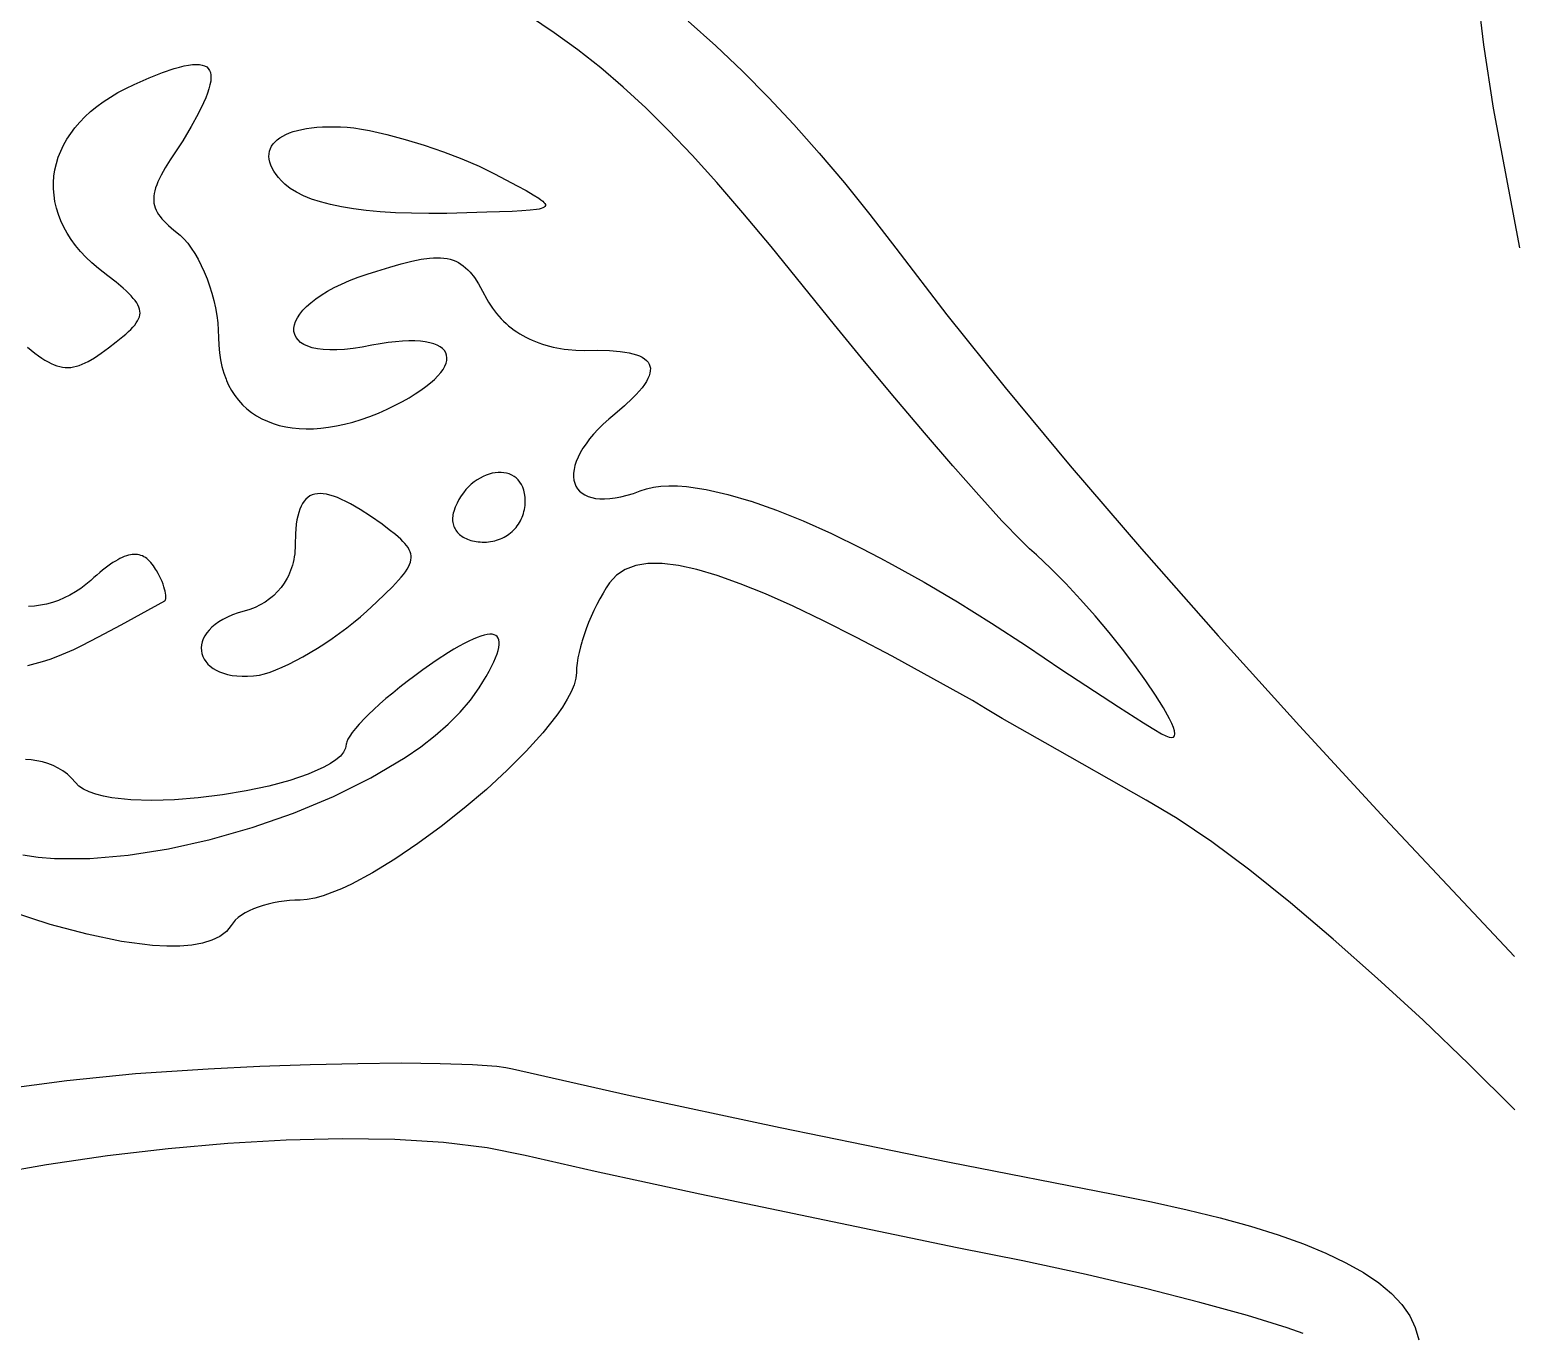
# Model space of a CAD drawing. Header units: inches. Extents: x 0.98 to 7.44, y -5.29 to -1.05.
# Drawn here: x 6.9759 to 7.0566, y -1.7565 to -1.6858 of the extents above; entities that cross this region are included whole.
import ezdxf

# ---------------------------------------------------------------- set-up
doc = ezdxf.new("R2010")
doc.units = ezdxf.units.IN
doc.header["$MEASUREMENT"] = 0
doc.layers.add('BLACK', color=250, linetype='CONTINUOUS')

msp = doc.modelspace()

# ---------------------------------------------------------------- linework, layer by layer
at = {"layer": 'BLACK', "linetype": 'CONTINUOUS'}
for p, q in [((7.054902, -1.686584), (7.054516, -1.683413)), ((7.004383, -1.685941), (7.00303, -1.685044)), ((7.011661, -1.685308), (7.013165, -1.68665)), ((7.00567, -1.686868), (7.004383, -1.685941)), ((7.006915, -1.687843), (7.00567, -1.686868)), ((7.013165, -1.68665), (7.014615, -1.688025)), ((7.055428, -1.690033), (7.054902, -1.686584)), ((6.984012, -1.687803), (6.984274, -1.687739)), ((6.984274, -1.687739), (6.984513, -1.687692)), ((6.984513, -1.687692), (6.984731, -1.687664)), ((6.984731, -1.687664), (6.984927, -1.687654)), ((6.984927, -1.687654), (6.985102, -1.687662)), ((6.985102, -1.687662), (6.985254, -1.687688)), ((6.985254, -1.687688), (6.985386, -1.687733)), ((6.985386, -1.687733), (6.985496, -1.687796)), ((6.981557, -1.688746), (6.982371, -1.688389)), ((6.982371, -1.688389), (6.983094, -1.688102)), ((6.983094, -1.688102), (6.983728, -1.687885)), ((6.983728, -1.687885), (6.984012, -1.687803)), ((6.985496, -1.687796), (6.985584, -1.687878)), ((6.985584, -1.687878), (6.985652, -1.687978)), ((6.985652, -1.687978), (6.985699, -1.688098)), ((6.985699, -1.688098), (6.985724, -1.688236)), ((6.985729, -1.688393), (6.985713, -1.68857)), ((6.985724, -1.688236), (6.985729, -1.688393)), ((7.008137, -1.688885), (7.006915, -1.687843)), ((7.014615, -1.688025), (7.016025, -1.689446)), ((6.980261, -1.68943), (6.980668, -1.689189)), ((6.980668, -1.689189), (6.9811, -1.688961)), ((6.9811, -1.688961), (6.981557, -1.688746)), ((6.985541, -1.689215), (6.985443, -1.689468)), ((6.985619, -1.68898), (6.985541, -1.689215)), ((6.985676, -1.688765), (6.985619, -1.68898)), ((6.985713, -1.68857), (6.985676, -1.688765)), ((7.009357, -1.690011), (7.008137, -1.688885)), ((6.979187, -1.69022), (6.97952, -1.689946)), ((6.97952, -1.689946), (6.979878, -1.689682)), ((6.979878, -1.689682), (6.980261, -1.68943)), ((6.985325, -1.689742), (6.985028, -1.690348)), ((6.985443, -1.689468), (6.985325, -1.689742)), ((7.010596, -1.69124), (7.009357, -1.690011)), ((7.016025, -1.689446), (7.017407, -1.690925)), ((7.056862, -1.697619), (7.055428, -1.690033)), ((6.978339, -1.691098), (6.978597, -1.690797)), ((6.978597, -1.690797), (6.978879, -1.690504)), ((6.978879, -1.690504), (6.979187, -1.69022)), ((6.985028, -1.690348), (6.984651, -1.691035)), ((7.017407, -1.690925), (7.018777, -1.692471)), ((6.977719, -1.692044), (6.9779, -1.691722)), ((6.9779, -1.691722), (6.978107, -1.691406)), ((6.978107, -1.691406), (6.978339, -1.691098)), ((6.984651, -1.691035), (6.984196, -1.691801)), ((6.989213, -1.69186), (6.989334, -1.691749)), ((6.989334, -1.691749), (6.989474, -1.691645)), ((6.989474, -1.691645), (6.98963, -1.691549)), ((6.98963, -1.691549), (6.989804, -1.691459)), ((6.989804, -1.691459), (6.989995, -1.691378)), ((6.989995, -1.691378), (6.990203, -1.691304)), ((6.990203, -1.691304), (6.990427, -1.691239)), ((6.990427, -1.691239), (6.990667, -1.691183)), ((6.990667, -1.691183), (6.990923, -1.691135)), ((6.990923, -1.691135), (6.991194, -1.691097)), ((6.991194, -1.691097), (6.991481, -1.691068)), ((6.991481, -1.691068), (6.991782, -1.691048)), ((6.991782, -1.691048), (6.992098, -1.691039)), ((6.992098, -1.691039), (6.992428, -1.69104)), ((6.992428, -1.69104), (6.992772, -1.691051)), ((6.992772, -1.691051), (6.99313, -1.691073)), ((6.99313, -1.691073), (6.993501, -1.691107)), ((6.993501, -1.691107), (6.993907, -1.691169)), ((6.993907, -1.691169), (6.994342, -1.691248)), ((6.994342, -1.691248), (6.995281, -1.691458)), ((6.995281, -1.691458), (6.996284, -1.691727)), ((6.996284, -1.691727), (6.997321, -1.692044)), ((7.011876, -1.69259), (7.010596, -1.69124)), ((6.977433, -1.692704), (6.977563, -1.692372)), ((6.977563, -1.692372), (6.977719, -1.692044)), ((6.983829, -1.692346), (6.983512, -1.692837)), ((6.984196, -1.691801), (6.983829, -1.692346)), ((6.988879, -1.692655), (6.988886, -1.692508)), ((6.988886, -1.692508), (6.988914, -1.692367)), ((6.988914, -1.692367), (6.98896, -1.692231)), ((6.98896, -1.692231), (6.989026, -1.692101)), ((6.989026, -1.692101), (6.98911, -1.691978)), ((6.98911, -1.691978), (6.989213, -1.69186)), ((6.997321, -1.692044), (6.998357, -1.692401)), ((6.998357, -1.692401), (6.99936, -1.692787)), ((7.018777, -1.692471), (7.020147, -1.694097)), ((6.977199, -1.693724), (6.977251, -1.693381)), ((6.977251, -1.693381), (6.977329, -1.693041)), ((6.977329, -1.693041), (6.977433, -1.692704)), ((6.983243, -1.693279), (6.983022, -1.693679)), ((6.983512, -1.692837), (6.983243, -1.693279)), ((6.988892, -1.692806), (6.988879, -1.692655)), ((6.988925, -1.692962), (6.988892, -1.692806)), ((6.988978, -1.693123), (6.988925, -1.692962)), ((6.989053, -1.693287), (6.988978, -1.693123)), ((6.989149, -1.693456), (6.989053, -1.693287)), ((6.99936, -1.692787), (6.99984, -1.692987)), ((6.99984, -1.692987), (7.000299, -1.693192)), ((7.000299, -1.693192), (7.000734, -1.693399)), ((7.013217, -1.69408), (7.011876, -1.69259)), ((6.977173, -1.69407), (6.977199, -1.693724)), ((6.977173, -1.694416), (6.977173, -1.69407)), ((6.982849, -1.694039), (6.98278, -1.694207)), ((6.983022, -1.693679), (6.982849, -1.694039)), ((6.989266, -1.693628), (6.989149, -1.693456)), ((6.989406, -1.693803), (6.989266, -1.693628)), ((6.989567, -1.693981), (6.989406, -1.693803)), ((6.989751, -1.694162), (6.989567, -1.693981)), ((6.990036, -1.694389), (6.989751, -1.694162)), ((7.000734, -1.693399), (7.00114, -1.693607)), ((7.00114, -1.693607), (7.00237, -1.694249)), ((7.01464, -1.695728), (7.013217, -1.69408)), ((7.020147, -1.694097), (7.021532, -1.695815)), ((6.9772, -1.694764), (6.977173, -1.694416)), ((6.977253, -1.695111), (6.9772, -1.694764)), ((6.982625, -1.694808), (6.982616, -1.694944)), ((6.982616, -1.694944), (6.982618, -1.695075)), ((6.982646, -1.694667), (6.982625, -1.694808)), ((6.982679, -1.69452), (6.982646, -1.694667)), ((6.982723, -1.694367), (6.982679, -1.69452)), ((6.98278, -1.694207), (6.982723, -1.694367)), ((6.990371, -1.694598), (6.990036, -1.694389)), ((6.990756, -1.694791), (6.990371, -1.694598)), ((6.991192, -1.694968), (6.990756, -1.694791)), ((6.991681, -1.695127), (6.991192, -1.694968)), ((7.00237, -1.694249), (7.002851, -1.694509)), ((7.002851, -1.694509), (7.003243, -1.694733)), ((7.003243, -1.694733), (7.003544, -1.694924)), ((7.003544, -1.694924), (7.003661, -1.695007)), ((6.977333, -1.695459), (6.977253, -1.695111)), ((6.977439, -1.695804), (6.977333, -1.695459)), ((6.977572, -1.696148), (6.977439, -1.695804)), ((6.982618, -1.695075), (6.982633, -1.695203)), ((6.982633, -1.695203), (6.982659, -1.695327)), ((6.982659, -1.695327), (6.982697, -1.695449)), ((6.982697, -1.695449), (6.982746, -1.695568)), ((6.982746, -1.695568), (6.982808, -1.695687)), ((6.982808, -1.695687), (6.982881, -1.695805)), ((6.982881, -1.695805), (6.982965, -1.695922)), ((6.992222, -1.695268), (6.991681, -1.695127)), ((6.992817, -1.695393), (6.992222, -1.695268)), ((6.993466, -1.695499), (6.992817, -1.695393)), ((6.994171, -1.695588), (6.993466, -1.695499)), ((6.994932, -1.695658), (6.994171, -1.695588)), ((6.99575, -1.695711), (6.994932, -1.695658)), ((6.996626, -1.695744), (6.99575, -1.695711)), ((6.997561, -1.695759), (6.996626, -1.695744)), ((6.998554, -1.695756), (6.997561, -1.695759)), ((7.000723, -1.69569), (6.998554, -1.695756)), ((7.002091, -1.695641), (7.000723, -1.69569)), ((7.00263, -1.695613), (7.002091, -1.695641)), ((7.003074, -1.69558), (7.00263, -1.695613)), ((7.003422, -1.695537), (7.003074, -1.69558)), ((7.00356, -1.695512), (7.003422, -1.695537)), ((7.003675, -1.695483), (7.00356, -1.695512)), ((7.003661, -1.695007), (7.003755, -1.695084)), ((7.003766, -1.69545), (7.003675, -1.695483)), ((7.003755, -1.695084), (7.003826, -1.695154)), ((7.003834, -1.695413), (7.003766, -1.69545)), ((7.003826, -1.695154), (7.003874, -1.695217)), ((7.003879, -1.695372), (7.003834, -1.695413)), ((7.003874, -1.695217), (7.003899, -1.695274)), ((7.0039, -1.695326), (7.003879, -1.695372)), ((7.003899, -1.695274), (7.0039, -1.695326)), ((7.016166, -1.697552), (7.01464, -1.695728)), ((6.977732, -1.696489), (6.977572, -1.696148)), ((6.977919, -1.696827), (6.977732, -1.696489)), ((6.982965, -1.695922), (6.983061, -1.696041)), ((6.983061, -1.696041), (6.983169, -1.696161)), ((6.983169, -1.696161), (6.983419, -1.696406)), ((6.983419, -1.696406), (6.983715, -1.696664)), ((7.021532, -1.695815), (7.022946, -1.697635)), ((6.978133, -1.697161), (6.977919, -1.696827)), ((6.978374, -1.69749), (6.978133, -1.697161)), ((6.983715, -1.696664), (6.984057, -1.69694)), ((6.984057, -1.69694), (6.984263, -1.69714)), ((6.984263, -1.69714), (6.984465, -1.697373)), ((6.984465, -1.697373), (6.984661, -1.697635)), ((6.978643, -1.697814), (6.978374, -1.69749)), ((6.978938, -1.698131), (6.978643, -1.697814)), ((6.979261, -1.698442), (6.978938, -1.698131)), ((6.984661, -1.697635), (6.984851, -1.697925)), ((6.984851, -1.697925), (6.985032, -1.69824)), ((6.997149, -1.698244), (6.997608, -1.698182)), ((6.997608, -1.698182), (6.997819, -1.698165)), ((6.997819, -1.698165), (6.99802, -1.69816)), ((6.99802, -1.69816), (6.998211, -1.698164)), ((6.998211, -1.698164), (6.998391, -1.698179)), ((6.998391, -1.698179), (6.998563, -1.698205)), ((6.998563, -1.698205), (6.998727, -1.698242)), ((7.019612, -1.701801), (7.016166, -1.697552)), ((7.022946, -1.697635), (7.025713, -1.701254)), ((6.979612, -1.698746), (6.979261, -1.698442)), ((6.980125, -1.69914), (6.979612, -1.698746)), ((6.985032, -1.69824), (6.985204, -1.698576)), ((6.985204, -1.698576), (6.985365, -1.698931)), ((6.985365, -1.698931), (6.985515, -1.699301)), ((6.994221, -1.699046), (6.994751, -1.698885)), ((6.994751, -1.698885), (6.995445, -1.698668)), ((6.995445, -1.698668), (6.996073, -1.698489)), ((6.996073, -1.698489), (6.996639, -1.698347)), ((6.996639, -1.698347), (6.997149, -1.698244)), ((6.998727, -1.698242), (6.998883, -1.69829)), ((6.998883, -1.69829), (6.999031, -1.698349)), ((6.999031, -1.698349), (6.999173, -1.698419)), ((6.999173, -1.698419), (6.99931, -1.698501)), ((6.99931, -1.698501), (6.999441, -1.698594)), ((6.999441, -1.698594), (6.999568, -1.698699)), ((6.999568, -1.698699), (6.99969, -1.698815)), ((6.99969, -1.698815), (6.99981, -1.698943)), ((6.99981, -1.698943), (7.000041, -1.699236)), ((6.98057, -1.699495), (6.980125, -1.69914)), ((6.980949, -1.699814), (6.98057, -1.699495)), ((6.981113, -1.699961), (6.980949, -1.699814)), ((6.985515, -1.699301), (6.985651, -1.699685)), ((6.985651, -1.699685), (6.985774, -1.700079)), ((6.992059, -1.699982), (6.992426, -1.699782)), ((6.992426, -1.699782), (6.992825, -1.699588)), ((6.992825, -1.699588), (6.993257, -1.699399)), ((6.993257, -1.699399), (6.993723, -1.699218)), ((6.993723, -1.699218), (6.994221, -1.699046)), ((7.000041, -1.699236), (7.000267, -1.699578)), ((7.000267, -1.699578), (7.000493, -1.69997)), ((6.981262, -1.700102), (6.981113, -1.699961)), ((6.981393, -1.700237), (6.981262, -1.700102)), ((6.981509, -1.700365), (6.981393, -1.700237)), ((6.981609, -1.700489), (6.981509, -1.700365)), ((6.981692, -1.700609), (6.981609, -1.700489)), ((6.98176, -1.700724), (6.981692, -1.700609)), ((6.985774, -1.700079), (6.985881, -1.70048)), ((6.985881, -1.70048), (6.985971, -1.700886)), ((6.990927, -1.700809), (6.99116, -1.700601)), ((6.99116, -1.700601), (6.991426, -1.700393)), ((6.991426, -1.700393), (6.991726, -1.700186)), ((6.991726, -1.700186), (6.992059, -1.699982)), ((7.000493, -1.69997), (7.000723, -1.700412)), ((7.000723, -1.700412), (7.000817, -1.700579)), ((7.000817, -1.700579), (7.000917, -1.700741)), ((6.981812, -1.700837), (6.98176, -1.700724)), ((6.981799, -1.701481), (6.981839, -1.701374)), ((6.981848, -1.700947), (6.981812, -1.700837)), ((6.981839, -1.701374), (6.981864, -1.701268)), ((6.981869, -1.701055), (6.981848, -1.700947)), ((6.981864, -1.701268), (6.981874, -1.701162)), ((6.981874, -1.701162), (6.981869, -1.701055)), ((6.985971, -1.700886), (6.986043, -1.701293)), ((6.986043, -1.701293), (6.986096, -1.701699)), ((6.990331, -1.701619), (6.99043, -1.701422)), ((6.99043, -1.701422), (6.990562, -1.701221)), ((6.990562, -1.701221), (6.990727, -1.701016)), ((6.990727, -1.701016), (6.990927, -1.700809)), ((7.000917, -1.700741), (7.001022, -1.700898)), ((7.001022, -1.700898), (7.001132, -1.70105)), ((7.001132, -1.70105), (7.001248, -1.701197)), ((7.001248, -1.701197), (7.001369, -1.701339)), ((7.001369, -1.701339), (7.001495, -1.701476)), ((7.025713, -1.701254), (7.028885, -1.705211)), ((6.981099, -1.702304), (6.981243, -1.702174)), ((6.981243, -1.702174), (6.981372, -1.702049)), ((6.981372, -1.702049), (6.981487, -1.701929)), ((6.981487, -1.701929), (6.981587, -1.701813)), ((6.981587, -1.701813), (6.981673, -1.7017)), ((6.981673, -1.7017), (6.981743, -1.70159)), ((6.981743, -1.70159), (6.981799, -1.701481)), ((6.986096, -1.701699), (6.986129, -1.702101)), ((6.986129, -1.702101), (6.98614, -1.702496)), ((6.990237, -1.701992), (6.990267, -1.701809)), ((6.990241, -1.702167), (6.990237, -1.701992)), ((6.99028, -1.702332), (6.990241, -1.702167)), ((6.990267, -1.701809), (6.990331, -1.701619)), ((7.001495, -1.701476), (7.001626, -1.701608)), ((7.001626, -1.701608), (7.001762, -1.701735)), ((7.001762, -1.701735), (7.001903, -1.701857)), ((7.001903, -1.701857), (7.002048, -1.701973)), ((7.002048, -1.701973), (7.002198, -1.702085)), ((7.002198, -1.702085), (7.002352, -1.702191)), ((7.002352, -1.702191), (7.002511, -1.702292)), ((7.021246, -1.703791), (7.019612, -1.701801)), ((6.975765, -1.703016), (6.976164, -1.703344)), ((6.979768, -1.703342), (6.980168, -1.703051)), ((6.980168, -1.703051), (6.980583, -1.70273)), ((6.980583, -1.70273), (6.980941, -1.702439)), ((6.980941, -1.702439), (6.981099, -1.702304)), ((6.98614, -1.702496), (6.986152, -1.702917)), ((6.986152, -1.702917), (6.986186, -1.703321)), ((6.990352, -1.702485), (6.99028, -1.702332)), ((6.99046, -1.702627), (6.990352, -1.702485)), ((6.990601, -1.702755), (6.99046, -1.702627)), ((6.990778, -1.702868), (6.990601, -1.702755)), ((6.990989, -1.702965), (6.990778, -1.702868)), ((6.991235, -1.703045), (6.990989, -1.702965)), ((6.991517, -1.703106), (6.991235, -1.703045)), ((6.993944, -1.703016), (6.993451, -1.703091)), ((6.994473, -1.702912), (6.993944, -1.703016)), ((6.994929, -1.702831), (6.994473, -1.702912)), ((6.995359, -1.702767), (6.994929, -1.702831)), ((6.995762, -1.702721), (6.995359, -1.702767)), ((6.996138, -1.702691), (6.995762, -1.702721)), ((6.996488, -1.702678), (6.996138, -1.702691)), ((6.996812, -1.702681), (6.996488, -1.702678)), ((6.997108, -1.7027), (6.996812, -1.702681)), ((6.997377, -1.702732), (6.997108, -1.7027)), ((6.997619, -1.702779), (6.997377, -1.702732)), ((6.997833, -1.702839), (6.997619, -1.702779)), ((6.99802, -1.702912), (6.997833, -1.702839)), ((6.998179, -1.702998), (6.99802, -1.702912)), ((6.998311, -1.703095), (6.998179, -1.702998)), ((7.002511, -1.702292), (7.002674, -1.702388)), ((7.002674, -1.702388), (7.002841, -1.702478)), ((7.002841, -1.702478), (7.003013, -1.702564)), ((7.003013, -1.702564), (7.003188, -1.702644)), ((7.003188, -1.702644), (7.003367, -1.702718)), ((7.003367, -1.702718), (7.00355, -1.702787)), ((7.00355, -1.702787), (7.003736, -1.702851)), ((7.003736, -1.702851), (7.003927, -1.70291)), ((7.003927, -1.70291), (7.00412, -1.702963)), ((7.00412, -1.702963), (7.004317, -1.70301)), ((7.004317, -1.70301), (7.004517, -1.703052)), ((7.004517, -1.703052), (7.004721, -1.703089)), ((6.976164, -1.703344), (6.976351, -1.703486)), ((6.976351, -1.703486), (6.976532, -1.703613)), ((6.976532, -1.703613), (6.976707, -1.703725)), ((6.976707, -1.703725), (6.976876, -1.703823)), ((6.976876, -1.703823), (6.97704, -1.703907)), ((6.97889, -1.703876), (6.979054, -1.703792)), ((6.979054, -1.703792), (6.979399, -1.70359)), ((6.979399, -1.70359), (6.979768, -1.703342)), ((6.986186, -1.703321), (6.986244, -1.703707)), ((6.986244, -1.703707), (6.986323, -1.704076)), ((6.991833, -1.703148), (6.991517, -1.703106)), ((6.992184, -1.703168), (6.991833, -1.703148)), ((6.992571, -1.703167), (6.992184, -1.703168)), ((6.992993, -1.703141), (6.992571, -1.703167)), ((6.993451, -1.703091), (6.992993, -1.703141)), ((6.998414, -1.703203), (6.998311, -1.703095)), ((6.998489, -1.703322), (6.998414, -1.703203)), ((6.998536, -1.703451), (6.998489, -1.703322)), ((6.998505, -1.70389), (6.998544, -1.703735)), ((6.998554, -1.703589), (6.998536, -1.703451)), ((6.998544, -1.703735), (6.998554, -1.703589)), ((7.004721, -1.703089), (7.004927, -1.70312)), ((7.004927, -1.70312), (7.005136, -1.703145)), ((7.005136, -1.703145), (7.005563, -1.703179)), ((7.005563, -1.703179), (7.006001, -1.70319)), ((7.006001, -1.70319), (7.00674, -1.703179)), ((7.00674, -1.703179), (7.007394, -1.703197)), ((7.007394, -1.703197), (7.007964, -1.703245)), ((7.007964, -1.703245), (7.008217, -1.70328)), ((7.008217, -1.70328), (7.008449, -1.703323)), ((7.008449, -1.703323), (7.00866, -1.703373)), ((7.00866, -1.703373), (7.008849, -1.70343)), ((7.008849, -1.70343), (7.009018, -1.703496)), ((7.009018, -1.703496), (7.009165, -1.703569)), ((7.009165, -1.703569), (7.009291, -1.703649)), ((7.009291, -1.703649), (7.009396, -1.703737)), ((7.009396, -1.703737), (7.00948, -1.703833)), ((7.00948, -1.703833), (7.009543, -1.703937)), ((7.022889, -1.705766), (7.021246, -1.703791)), ((6.97704, -1.703907), (6.977201, -1.703977)), ((6.977201, -1.703977), (6.977357, -1.704033)), ((6.977357, -1.704033), (6.977512, -1.704076)), ((6.977512, -1.704076), (6.977664, -1.704105)), ((6.977664, -1.704105), (6.977814, -1.704121)), ((6.977814, -1.704121), (6.977964, -1.704123)), ((6.977964, -1.704123), (6.978115, -1.704113)), ((6.978115, -1.704113), (6.978265, -1.704091)), ((6.978265, -1.704091), (6.978418, -1.704055)), ((6.978418, -1.704055), (6.978572, -1.704007)), ((6.978572, -1.704007), (6.978729, -1.703948)), ((6.978729, -1.703948), (6.97889, -1.703876)), ((6.986323, -1.704076), (6.986424, -1.704426)), ((6.986424, -1.704426), (6.986546, -1.704759)), ((6.997872, -1.704768), (6.998057, -1.704581)), ((6.998057, -1.704581), (6.998213, -1.704399)), ((6.998213, -1.704399), (6.998339, -1.704223)), ((6.998339, -1.704223), (6.998437, -1.704053)), ((6.998437, -1.704053), (6.998505, -1.70389)), ((7.009539, -1.704571), (7.009474, -1.704721)), ((7.009582, -1.704429), (7.009539, -1.704571)), ((7.009543, -1.703937), (7.009584, -1.704048)), ((7.009604, -1.704294), (7.009582, -1.704429)), ((7.009584, -1.704048), (7.009605, -1.704167)), ((7.009605, -1.704167), (7.009604, -1.704294)), ((6.986546, -1.704759), (6.98658, -1.704836)), ((6.98658, -1.704836), (6.986688, -1.705073)), ((6.986688, -1.705073), (6.98685, -1.705369)), ((6.98685, -1.705369), (6.987031, -1.705646)), ((6.996832, -1.705558), (6.997137, -1.705355)), ((6.997137, -1.705355), (6.997412, -1.705156)), ((6.997412, -1.705156), (6.997657, -1.70496)), ((6.997657, -1.70496), (6.997872, -1.704768)), ((7.009006, -1.705402), (7.008836, -1.705592)), ((7.009155, -1.70522), (7.009006, -1.705402)), ((7.009282, -1.705046), (7.009155, -1.70522)), ((7.009389, -1.70488), (7.009282, -1.705046)), ((7.009474, -1.704721), (7.009389, -1.70488)), ((7.028885, -1.705211), (7.032426, -1.709463)), ((6.987031, -1.705646), (6.987231, -1.705904)), ((6.987231, -1.705904), (6.987449, -1.706143)), ((6.987449, -1.706143), (6.987685, -1.706363)), ((6.995307, -1.706385), (6.995734, -1.706176)), ((6.995734, -1.706176), (6.99613, -1.705969)), ((6.99613, -1.705969), (6.996496, -1.705762)), ((6.996496, -1.705762), (6.996832, -1.705558)), ((7.008198, -1.70621), (7.007668, -1.706662)), ((7.008644, -1.70579), (7.008198, -1.70621)), ((7.008836, -1.705592), (7.008644, -1.70579)), ((7.0245, -1.707673), (7.022889, -1.705766)), ((6.987685, -1.706363), (6.987939, -1.706563)), ((6.987939, -1.706563), (6.988209, -1.706744)), ((6.988209, -1.706744), (6.988495, -1.706904)), ((6.988495, -1.706904), (6.988796, -1.707044)), ((6.988796, -1.707044), (6.989113, -1.707164)), ((6.99299, -1.707201), (6.993437, -1.707083)), ((6.993437, -1.707083), (6.993893, -1.706943)), ((6.993893, -1.706943), (6.994357, -1.70678)), ((6.994357, -1.70678), (6.994828, -1.706594)), ((6.994828, -1.706594), (6.995307, -1.706385)), ((7.007343, -1.706935), (7.007044, -1.707207)), ((7.007668, -1.706662), (7.007343, -1.706935)), ((6.989113, -1.707164), (6.989444, -1.707264)), ((6.989444, -1.707264), (6.989789, -1.707343)), ((6.989789, -1.707343), (6.990148, -1.7074)), ((6.990148, -1.7074), (6.99052, -1.707437)), ((6.99052, -1.707437), (6.990904, -1.707452)), ((6.990904, -1.707452), (6.991299, -1.707446)), ((6.991299, -1.707446), (6.991706, -1.707418)), ((6.991706, -1.707418), (6.992124, -1.707368)), ((6.992124, -1.707368), (6.992552, -1.707295)), ((6.992552, -1.707295), (6.99299, -1.707201)), ((7.006525, -1.707742), (7.006305, -1.708004)), ((7.006772, -1.707476), (7.006525, -1.707742)), ((7.007044, -1.707207), (7.006772, -1.707476)), ((7.026036, -1.709458), (7.0245, -1.707673)), ((7.00594, -1.708513), (7.005795, -1.708759)), ((7.00611, -1.708261), (7.00594, -1.708513)), ((7.006305, -1.708004), (7.00611, -1.708261)), ((7.005507, -1.709452), (7.005458, -1.709665)), ((7.005579, -1.709229), (7.005507, -1.709452)), ((7.005675, -1.708998), (7.005579, -1.709229)), ((7.005795, -1.708759), (7.005675, -1.708998)), ((7.027455, -1.711066), (7.026036, -1.709458)), ((7.032426, -1.709463), (7.036296, -1.713971)), ((7.000189, -1.710228), (7.000031, -1.710341)), ((7.000351, -1.710129), (7.000189, -1.710228)), ((7.000514, -1.710043), (7.000351, -1.710129)), ((7.00068, -1.709971), (7.000514, -1.710043)), ((7.000846, -1.709913), (7.00068, -1.709971)), ((7.001011, -1.709869), (7.000846, -1.709913)), ((7.001175, -1.709839), (7.001011, -1.709869)), ((7.001336, -1.709824), (7.001175, -1.709839)), ((7.001494, -1.709823), (7.001336, -1.709824)), ((7.001648, -1.709836), (7.001494, -1.709823)), ((7.001796, -1.709864), (7.001648, -1.709836)), ((7.001938, -1.709906), (7.001796, -1.709864)), ((7.002073, -1.709964), (7.001938, -1.709906)), ((7.002199, -1.710036), (7.002073, -1.709964)), ((7.002316, -1.710124), (7.002199, -1.710036)), ((7.002423, -1.710227), (7.002316, -1.710124)), ((7.002519, -1.710345), (7.002423, -1.710227)), ((7.005434, -1.709869), (7.005432, -1.710062)), ((7.005432, -1.710062), (7.005454, -1.710243)), ((7.005458, -1.709665), (7.005434, -1.709869)), ((7.005454, -1.710243), (7.005498, -1.710412)), ((6.991106, -1.711102), (6.990991, -1.711177)), ((6.991231, -1.711044), (6.991106, -1.711102)), ((6.991366, -1.711003), (6.991231, -1.711044)), ((6.991511, -1.710979), (6.991366, -1.711003)), ((6.991666, -1.710972), (6.991511, -1.710979)), ((6.991832, -1.710982), (6.991666, -1.710972)), ((6.992009, -1.711009), (6.991832, -1.710982)), ((6.992196, -1.711052), (6.992009, -1.711009)), ((6.992395, -1.711113), (6.992196, -1.711052)), ((6.992605, -1.711191), (6.992395, -1.711113)), ((6.999324, -1.711102), (6.999206, -1.711293)), ((6.999451, -1.710924), (6.999324, -1.711102)), ((6.999586, -1.710758), (6.999451, -1.710924)), ((6.999728, -1.710606), (6.999586, -1.710758)), ((6.999877, -1.710467), (6.999728, -1.710606)), ((7.000031, -1.710341), (6.999877, -1.710467)), ((7.002603, -1.710479), (7.002519, -1.710345)), ((7.002674, -1.710628), (7.002603, -1.710479)), ((7.00273, -1.710793), (7.002674, -1.710628)), ((7.002772, -1.710974), (7.00273, -1.710793)), ((7.002798, -1.711171), (7.002772, -1.710974)), ((7.005498, -1.710412), (7.005564, -1.710569)), ((7.005564, -1.710569), (7.005653, -1.710711)), ((7.005653, -1.710711), (7.005763, -1.710839)), ((7.005763, -1.710839), (7.005895, -1.710951)), ((7.005895, -1.710951), (7.006048, -1.711048)), ((7.006048, -1.711048), (7.006222, -1.711127)), ((7.006222, -1.711127), (7.006417, -1.711189)), ((7.008006, -1.711149), (7.008338, -1.711066)), ((7.008338, -1.711066), (7.008688, -1.71096)), ((7.008688, -1.71096), (7.009057, -1.710829)), ((7.009057, -1.710829), (7.009398, -1.710714)), ((7.009398, -1.710714), (7.009772, -1.71063)), ((7.009772, -1.71063), (7.010176, -1.710576)), ((7.010176, -1.710576), (7.010611, -1.710552)), ((7.010611, -1.710552), (7.011075, -1.710557)), ((7.011075, -1.710557), (7.011568, -1.710592)), ((7.011568, -1.710592), (7.012637, -1.710747)), ((7.012637, -1.710747), (7.013812, -1.711014)), ((7.013812, -1.711014), (7.015067, -1.711385)), ((7.028714, -1.712446), (7.027455, -1.711066)), ((6.990556, -1.711814), (6.990496, -1.711994)), ((6.990625, -1.711652), (6.990556, -1.711814)), ((6.990703, -1.711507), (6.990625, -1.711652)), ((6.990789, -1.71138), (6.990703, -1.711507)), ((6.990885, -1.71127), (6.990789, -1.71138)), ((6.990991, -1.711177), (6.990885, -1.71127)), ((6.992826, -1.711285), (6.992605, -1.711191)), ((6.993059, -1.711396), (6.992826, -1.711285)), ((6.993304, -1.711523), (6.993059, -1.711396)), ((6.993829, -1.711828), (6.993304, -1.711523)), ((6.994404, -1.712199), (6.993829, -1.711828)), ((6.998918, -1.71194), (6.998895, -1.71203)), ((6.999002, -1.711712), (6.998918, -1.71194)), ((6.999099, -1.711496), (6.999002, -1.711712)), ((6.999206, -1.711293), (6.999099, -1.711496)), ((7.002738, -1.711948), (7.002762, -1.711839)), ((7.002762, -1.711839), (7.002782, -1.711728)), ((7.002782, -1.711728), (7.002795, -1.711616)), ((7.002795, -1.711616), (7.002804, -1.711501)), ((7.002807, -1.711385), (7.002798, -1.711171)), ((7.002804, -1.711501), (7.002807, -1.711385)), ((7.006417, -1.711189), (7.006633, -1.711233)), ((7.006633, -1.711233), (7.006868, -1.711257)), ((7.006868, -1.711257), (7.007123, -1.711262)), ((7.007123, -1.711262), (7.007398, -1.711246)), ((7.007398, -1.711246), (7.007692, -1.711208)), ((7.007692, -1.711208), (7.008006, -1.711149)), ((7.015067, -1.711385), (7.015087, -1.711391)), ((7.015087, -1.711391), (7.016455, -1.711874)), ((7.016455, -1.711874), (7.017911, -1.712461)), ((6.990367, -1.712638), (6.990322, -1.713156)), ((6.990402, -1.712406), (6.990367, -1.712638)), ((6.990445, -1.712191), (6.990402, -1.712406)), ((6.990496, -1.711994), (6.990445, -1.712191)), ((6.995029, -1.712635), (6.994404, -1.712199)), ((6.995419, -1.712932), (6.995029, -1.712635)), ((6.998858, -1.712291), (6.998857, -1.712374)), ((6.998857, -1.712374), (6.998861, -1.712455)), ((6.998865, -1.712206), (6.998858, -1.712291)), ((6.998861, -1.712455), (6.998871, -1.712534)), ((6.998877, -1.712119), (6.998865, -1.712206)), ((6.998871, -1.712534), (6.998885, -1.712611)), ((6.998895, -1.71203), (6.998877, -1.712119)), ((6.998885, -1.712611), (6.998905, -1.712685)), ((6.998905, -1.712685), (6.998929, -1.712758)), ((7.002307, -1.712808), (7.002372, -1.712724)), ((7.002372, -1.712724), (7.002433, -1.712637)), ((7.002433, -1.712637), (7.00249, -1.712547)), ((7.00249, -1.712547), (7.002543, -1.712454)), ((7.002543, -1.712454), (7.002591, -1.712358)), ((7.002591, -1.712358), (7.002635, -1.712259)), ((7.002635, -1.712259), (7.002674, -1.712158)), ((7.002674, -1.712158), (7.002709, -1.712054)), ((7.002709, -1.712054), (7.002738, -1.711948)), ((7.017911, -1.712461), (7.019448, -1.713149)), ((7.029771, -1.713542), (7.028714, -1.712446)), ((6.990322, -1.713156), (6.990307, -1.713746)), ((6.995756, -1.713202), (6.995419, -1.712932)), ((6.996039, -1.713451), (6.995756, -1.713202)), ((6.996159, -1.71357), (6.996039, -1.713451)), ((6.998929, -1.712758), (6.998959, -1.712827)), ((6.998959, -1.712827), (6.998993, -1.712895)), ((6.998993, -1.712895), (6.999033, -1.71296)), ((6.999033, -1.71296), (6.999077, -1.713022)), ((6.999077, -1.713022), (6.999125, -1.713081)), ((6.999125, -1.713081), (6.999178, -1.713138)), ((6.999178, -1.713138), (6.999236, -1.713192)), ((6.999236, -1.713192), (6.999298, -1.713243)), ((6.999298, -1.713243), (6.999364, -1.713291)), ((6.999364, -1.713291), (6.999435, -1.713336)), ((6.999435, -1.713336), (6.999509, -1.713378)), ((6.999509, -1.713378), (6.999588, -1.713416)), ((6.999588, -1.713416), (6.999671, -1.713451)), ((6.999671, -1.713451), (6.999758, -1.713483)), ((6.999758, -1.713483), (6.999848, -1.713512)), ((6.999848, -1.713512), (6.999943, -1.713536)), ((6.999943, -1.713536), (7.000041, -1.713558)), ((7.001039, -1.713563), (7.001147, -1.713538)), ((7.001147, -1.713538), (7.001254, -1.713509)), ((7.001254, -1.713509), (7.001358, -1.713475)), ((7.001358, -1.713475), (7.001459, -1.713435)), ((7.001459, -1.713435), (7.001558, -1.713392)), ((7.001558, -1.713392), (7.001654, -1.713343)), ((7.001654, -1.713343), (7.001747, -1.71329)), ((7.001747, -1.71329), (7.001837, -1.713233)), ((7.001837, -1.713233), (7.001924, -1.713172)), ((7.001924, -1.713172), (7.002007, -1.713107)), ((7.002007, -1.713107), (7.002088, -1.713038)), ((7.002088, -1.713038), (7.002164, -1.712964)), ((7.002164, -1.712964), (7.002237, -1.712888)), ((7.002237, -1.712888), (7.002307, -1.712808)), ((7.019448, -1.713149), (7.02106, -1.713935)), ((7.030211, -1.713967), (7.029771, -1.713542)), ((6.981133, -1.714357), (6.981021, -1.714397)), ((6.981243, -1.714325), (6.981133, -1.714357)), ((6.981348, -1.714301), (6.981243, -1.714325)), ((6.981451, -1.714286), (6.981348, -1.714301)), ((6.98155, -1.714278), (6.981451, -1.714286)), ((6.981647, -1.714279), (6.98155, -1.714278)), ((6.98174, -1.714288), (6.981647, -1.714279)), ((6.981831, -1.714304), (6.98174, -1.714288)), ((6.981918, -1.714329), (6.981831, -1.714304)), ((6.982004, -1.714361), (6.981918, -1.714329)), ((6.982086, -1.714401), (6.982004, -1.714361)), ((6.990278, -1.714242), (6.990256, -1.714402)), ((6.990294, -1.714079), (6.990278, -1.714242)), ((6.990303, -1.713914), (6.990294, -1.714079)), ((6.990307, -1.713746), (6.990303, -1.713914)), ((6.996266, -1.713685), (6.996159, -1.71357)), ((6.996358, -1.713798), (6.996266, -1.713685)), ((6.996436, -1.713909), (6.996358, -1.713798)), ((6.996499, -1.714019), (6.996436, -1.713909)), ((6.996547, -1.714129), (6.996499, -1.714019)), ((6.996581, -1.714239), (6.996547, -1.714129)), ((6.9966, -1.71435), (6.996581, -1.714239)), ((6.996603, -1.714463), (6.9966, -1.71435)), ((7.000041, -1.713558), (7.000143, -1.713575)), ((7.000143, -1.713575), (7.000248, -1.713589)), ((7.000248, -1.713589), (7.000357, -1.713599)), ((7.000357, -1.713599), (7.000469, -1.713605)), ((7.000469, -1.713605), (7.000584, -1.713607)), ((7.000584, -1.713607), (7.000701, -1.713604)), ((7.000701, -1.713604), (7.000815, -1.713596)), ((7.000815, -1.713596), (7.000928, -1.713582)), ((7.000928, -1.713582), (7.001039, -1.713563)), ((7.02106, -1.713935), (7.022068, -1.714463)), ((7.030584, -1.714301), (7.030211, -1.713967)), ((7.031376, -1.715045), (7.030584, -1.714301)), ((7.036296, -1.713971), (7.04046, -1.718694)), ((6.979835, -1.715136), (6.979682, -1.715262)), ((6.979983, -1.71502), (6.979835, -1.715136)), ((6.980127, -1.714912), (6.979983, -1.71502)), ((6.980267, -1.714813), (6.980127, -1.714912)), ((6.980402, -1.714722), (6.980267, -1.714813)), ((6.980534, -1.71464), (6.980402, -1.714722)), ((6.980661, -1.714567), (6.980534, -1.71464)), ((6.980785, -1.714502), (6.980661, -1.714567)), ((6.980905, -1.714445), (6.980785, -1.714502)), ((6.981021, -1.714397), (6.980905, -1.714445)), ((6.982166, -1.714449), (6.982086, -1.714401)), ((6.982244, -1.714504), (6.982166, -1.714449)), ((6.98232, -1.714568), (6.982244, -1.714504)), ((6.982393, -1.714638), (6.98232, -1.714568)), ((6.982465, -1.714716), (6.982393, -1.714638)), ((6.982534, -1.714802), (6.982465, -1.714716)), ((6.982602, -1.714895), (6.982534, -1.714802)), ((6.982668, -1.714996), (6.982602, -1.714895)), ((6.982719, -1.715074), (6.982668, -1.714996)), ((6.982767, -1.715152), (6.982719, -1.715074)), ((6.982857, -1.715307), (6.982767, -1.715152)), ((6.990055, -1.715158), (6.989998, -1.715299)), ((6.990107, -1.715013), (6.990055, -1.715158)), ((6.990153, -1.714865), (6.990107, -1.715013)), ((6.990193, -1.714714), (6.990153, -1.714865)), ((6.990227, -1.714559), (6.990193, -1.714714)), ((6.990256, -1.714402), (6.990227, -1.714559)), ((6.996297, -1.715221), (6.996388, -1.715081)), ((6.996388, -1.715081), (6.996463, -1.714949)), ((6.996463, -1.714949), (6.996521, -1.714821)), ((6.996521, -1.714821), (6.996564, -1.714698)), ((6.996564, -1.714698), (6.996591, -1.714579)), ((6.996591, -1.714579), (6.996603, -1.714463)), ((7.008243, -1.715095), (7.007772, -1.715411)), ((7.008809, -1.714883), (7.008243, -1.715095)), ((7.009476, -1.714777), (7.008809, -1.714883)), ((7.010247, -1.714776), (7.009476, -1.714777)), ((7.011128, -1.714884), (7.010247, -1.714776)), ((7.012124, -1.715102), (7.011128, -1.714884)), ((7.013241, -1.71543), (7.012124, -1.715102)), ((7.022068, -1.714463), (7.022742, -1.714816)), ((7.022742, -1.714816), (7.024486, -1.71579)), ((7.032181, -1.715858), (7.031376, -1.715045)), ((6.978929, -1.715916), (6.97865, -1.716125)), ((6.979196, -1.71569), (6.978929, -1.715916)), ((6.979362, -1.715538), (6.979196, -1.71569)), ((6.979524, -1.715396), (6.979362, -1.715538)), ((6.979682, -1.715262), (6.979524, -1.715396)), ((6.982937, -1.71546), (6.982857, -1.715307)), ((6.983009, -1.71561), (6.982937, -1.71546)), ((6.983071, -1.715756), (6.983009, -1.71561)), ((6.983124, -1.715897), (6.983071, -1.715756)), ((6.983169, -1.716031), (6.983124, -1.715897)), ((6.989715, -1.71583), (6.989543, -1.716072)), ((6.989867, -1.715572), (6.989715, -1.71583)), ((6.989935, -1.715437), (6.989867, -1.715572)), ((6.989998, -1.715299), (6.989935, -1.715437)), ((6.995598, -1.716032), (6.995927, -1.715682)), ((6.995927, -1.715682), (6.996067, -1.71552)), ((6.996067, -1.71552), (6.99619, -1.715366)), ((6.99619, -1.715366), (6.996297, -1.715221)), ((7.00739, -1.715829), (7.007209, -1.716099)), ((7.007772, -1.715411), (7.00739, -1.715829)), ((7.014483, -1.71587), (7.013241, -1.71543)), ((7.015855, -1.716425), (7.014483, -1.71587)), ((7.024486, -1.71579), (7.026288, -1.716853)), ((7.032986, -1.716722), (7.032181, -1.715858)), ((6.977443, -1.716774), (6.977123, -1.716886)), ((6.977756, -1.716642), (6.977443, -1.716774)), ((6.978063, -1.716489), (6.977756, -1.716642)), ((6.978361, -1.716316), (6.978063, -1.716489)), ((6.97865, -1.716125), (6.978361, -1.716316)), ((6.983206, -1.716159), (6.983169, -1.716031)), ((6.983234, -1.716278), (6.983206, -1.716159)), ((6.983255, -1.716389), (6.983234, -1.716278)), ((6.983236, -1.716786), (6.983246, -1.716767)), ((6.983246, -1.716767), (6.983255, -1.716744)), ((6.983268, -1.716489), (6.983255, -1.716389)), ((6.983255, -1.716744), (6.983262, -1.716718)), ((6.983262, -1.716718), (6.983268, -1.716688)), ((6.983273, -1.716578), (6.983268, -1.716489)), ((6.983268, -1.716688), (6.983271, -1.716654)), ((6.983271, -1.716654), (6.983273, -1.716578)), ((6.988912, -1.716698), (6.988666, -1.716871)), ((6.989056, -1.716578), (6.988912, -1.716698)), ((6.98914, -1.716507), (6.989056, -1.716578)), ((6.989351, -1.716298), (6.98914, -1.716507)), ((6.989543, -1.716072), (6.989351, -1.716298)), ((6.994733, -1.716864), (6.9952, -1.716425)), ((6.9952, -1.716425), (6.995598, -1.716032)), ((7.006862, -1.716686), (7.006698, -1.716999)), ((7.007033, -1.716385), (7.006862, -1.716686)), ((7.007209, -1.716099), (7.007033, -1.716385)), ((7.017363, -1.717094), (7.015855, -1.716425)), ((7.033777, -1.717617), (7.032986, -1.716722)), ((6.976144, -1.717084), (6.975814, -1.717103)), ((6.976473, -1.717041), (6.976144, -1.717084)), ((6.9768, -1.716975), (6.976473, -1.717041)), ((6.977123, -1.716886), (6.9768, -1.716975)), ((6.980841, -1.71811), (6.981939, -1.717513)), ((6.981939, -1.717513), (6.983223, -1.716801)), ((6.983223, -1.716801), (6.983236, -1.716786)), ((6.986904, -1.717562), (6.986629, -1.717681)), ((6.987203, -1.717454), (6.986904, -1.717562)), ((6.987529, -1.717357), (6.987203, -1.717454)), ((6.987835, -1.717267), (6.987529, -1.717357)), ((6.988127, -1.717156), (6.987835, -1.717267)), ((6.988404, -1.717024), (6.988127, -1.717156)), ((6.988666, -1.716871), (6.988404, -1.717024)), ((6.993848, -1.717667), (6.994196, -1.717357)), ((6.994196, -1.717357), (6.994733, -1.716864)), ((7.00654, -1.71732), (7.006391, -1.717648)), ((7.006698, -1.716999), (7.00654, -1.71732)), ((7.019011, -1.71788), (7.017363, -1.717094)), ((7.026288, -1.716853), (7.02814, -1.718003)), ((6.980234, -1.718429), (6.980841, -1.71811)), ((6.985628, -1.718388), (6.9855, -1.718545)), ((6.98578, -1.718234), (6.985628, -1.718388)), ((6.985955, -1.718086), (6.98578, -1.718234)), ((6.986155, -1.717943), (6.985955, -1.718086)), ((6.98638, -1.717808), (6.986155, -1.717943)), ((6.986629, -1.717681), (6.98638, -1.717808)), ((6.992718, -1.718563), (6.993106, -1.718272)), ((6.993106, -1.718272), (6.993483, -1.717973)), ((6.993483, -1.717973), (6.993848, -1.717667)), ((7.006123, -1.718312), (7.006005, -1.718643)), ((7.006252, -1.717979), (7.006123, -1.718312)), ((7.006391, -1.717648), (7.006252, -1.717979)), ((7.020805, -1.718784), (7.019011, -1.71788)), ((7.02814, -1.718003), (7.030038, -1.719237)), ((7.034541, -1.718526), (7.033777, -1.717617)), ((6.978713, -1.719228), (6.979159, -1.718996)), ((6.979159, -1.718996), (6.979612, -1.718746)), ((6.979612, -1.718746), (6.980234, -1.718429)), ((6.985217, -1.719191), (6.985202, -1.719352)), ((6.985254, -1.719029), (6.985217, -1.719191)), ((6.985313, -1.718867), (6.985254, -1.719029)), ((6.985395, -1.718705), (6.985313, -1.718867)), ((6.9855, -1.718545), (6.985395, -1.718705)), ((6.991522, -1.719372), (6.991923, -1.719115)), ((6.991923, -1.719115), (6.992322, -1.718845)), ((6.992322, -1.718845), (6.992718, -1.718563)), ((6.999488, -1.719113), (6.999219, -1.71926)), ((6.99974, -1.718984), (6.999488, -1.719113)), ((6.999975, -1.718875), (6.99974, -1.718984)), ((7.000192, -1.718785), (6.999975, -1.718875)), ((7.000392, -1.718714), (7.000192, -1.718785)), ((7.000574, -1.718662), (7.000392, -1.718714)), ((7.000738, -1.718628), (7.000574, -1.718662)), ((7.000884, -1.718614), (7.000738, -1.718628)), ((7.001013, -1.718618), (7.000884, -1.718614)), ((7.001123, -1.718642), (7.001013, -1.718618)), ((7.001214, -1.718684), (7.001123, -1.718642)), ((7.001288, -1.718744), (7.001214, -1.718684)), ((7.001342, -1.718823), (7.001288, -1.718744)), ((7.001378, -1.718921), (7.001342, -1.718823)), ((7.001373, -1.719325), (7.001394, -1.719172)), ((7.001396, -1.719037), (7.001378, -1.718921)), ((7.001394, -1.719172), (7.001396, -1.719037)), ((7.00588, -1.719037), (7.005807, -1.719289)), ((7.005899, -1.718969), (7.00588, -1.719037)), ((7.006005, -1.718643), (7.005899, -1.718969)), ((7.02275, -1.719807), (7.020805, -1.718784)), ((7.035265, -1.719428), (7.034541, -1.718526)), ((7.04046, -1.718694), (7.044879, -1.723592)), ((6.976579, -1.720093), (6.976991, -1.719959)), ((6.976991, -1.719959), (6.977411, -1.719805)), ((6.977411, -1.719805), (6.977838, -1.719632)), ((6.977838, -1.719632), (6.978272, -1.719439)), ((6.978272, -1.719439), (6.978713, -1.719228)), ((6.985202, -1.719352), (6.985209, -1.719511)), ((6.985209, -1.719511), (6.985237, -1.719666)), ((6.985237, -1.719666), (6.985287, -1.719816)), ((6.985287, -1.719816), (6.985357, -1.719962)), ((6.985357, -1.719962), (6.985448, -1.7201)), ((6.990342, -1.720048), (6.990728, -1.71984)), ((6.990728, -1.71984), (6.991123, -1.719614)), ((6.991123, -1.719614), (6.991522, -1.719372)), ((6.99863, -1.719613), (6.997974, -1.720043)), ((6.998933, -1.719427), (6.99863, -1.719613)), ((6.999219, -1.71926), (6.998933, -1.719427)), ((7.001097, -1.720121), (7.001195, -1.719894)), ((7.001195, -1.719894), (7.001274, -1.719686)), ((7.001274, -1.719686), (7.001333, -1.719497)), ((7.001333, -1.719497), (7.001373, -1.719325)), ((7.005668, -1.719896), (7.005622, -1.720179)), ((7.00573, -1.719599), (7.005668, -1.719896)), ((7.005807, -1.719289), (7.00573, -1.719599)), ((7.027112, -1.722218), (7.02275, -1.719807)), ((7.030038, -1.719237), (7.031973, -1.720551)), ((7.035935, -1.720306), (7.035265, -1.719428)), ((6.975778, -1.720305), (6.976175, -1.720208)), ((6.976175, -1.720208), (6.976579, -1.720093)), ((6.985448, -1.7201), (6.985559, -1.720231)), ((6.985559, -1.720231), (6.985691, -1.720353)), ((6.985691, -1.720353), (6.985841, -1.720466)), ((6.985841, -1.720466), (6.986012, -1.720568)), ((6.986012, -1.720568), (6.986201, -1.720658)), ((6.986201, -1.720658), (6.986409, -1.720735)), ((6.986409, -1.720735), (6.986635, -1.720798)), ((6.986635, -1.720798), (6.986879, -1.720847)), ((6.988362, -1.720829), (6.988637, -1.720763)), ((6.988637, -1.720763), (6.988938, -1.720669)), ((6.988938, -1.720669), (6.989262, -1.720548)), ((6.989262, -1.720548), (6.989606, -1.720404)), ((6.989606, -1.720404), (6.989967, -1.720236)), ((6.989967, -1.720236), (6.990342, -1.720048)), ((6.997251, -1.720551), (6.996815, -1.720865)), ((6.997974, -1.720043), (6.997251, -1.720551)), ((7.000683, -1.720908), (7.000841, -1.720628)), ((7.000841, -1.720628), (7.000979, -1.720365)), ((7.000979, -1.720365), (7.001097, -1.720121)), ((7.005584, -1.72069), (7.005552, -1.721007)), ((7.005594, -1.720445), (7.005584, -1.72069)), ((7.005622, -1.720179), (7.005594, -1.720445)), ((7.031973, -1.720551), (7.035046, -1.722548)), ((7.036539, -1.721142), (7.035935, -1.720306)), ((6.986879, -1.720847), (6.987142, -1.720879)), ((6.987142, -1.720879), (6.987421, -1.720895)), ((6.987421, -1.720895), (6.987718, -1.720892)), ((6.987718, -1.720892), (6.988032, -1.720871)), ((6.988032, -1.720871), (6.988362, -1.720829)), ((6.99599, -1.721494), (6.995604, -1.721806)), ((6.996394, -1.72118), (6.99599, -1.721494)), ((6.996815, -1.720865), (6.996394, -1.72118)), ((6.999832, -1.722194), (7.000307, -1.721524)), ((7.000307, -1.721524), (7.000505, -1.721207)), ((7.000505, -1.721207), (7.000683, -1.720908)), ((7.005457, -1.721355), (7.005303, -1.721734)), ((7.005552, -1.721007), (7.005457, -1.721355)), ((7.037064, -1.721915), (7.036539, -1.721142)), ((6.994895, -1.722412), (6.994576, -1.722702)), ((6.995238, -1.722112), (6.994895, -1.722412)), ((6.995604, -1.721806), (6.995238, -1.722112)), ((6.99927, -1.722851), (6.999832, -1.722194)), ((7.005094, -1.722139), (7.004832, -1.722567)), ((7.005303, -1.721734), (7.005094, -1.722139)), ((7.027809, -1.722644), (7.027112, -1.722218)), ((7.037495, -1.722608), (7.037064, -1.721915)), ((6.994282, -1.722982), (6.994017, -1.723248)), ((6.994576, -1.722702), (6.994282, -1.722982)), ((6.998627, -1.723493), (6.99927, -1.722851)), ((7.004521, -1.723017), (7.003768, -1.723969)), ((7.004832, -1.722567), (7.004521, -1.723017)), ((7.028725, -1.723182), (7.027809, -1.722644)), ((7.031053, -1.72451), (7.028725, -1.723182)), ((7.035046, -1.722548), (7.036407, -1.723422)), ((7.03782, -1.723201), (7.037495, -1.722608)), ((7.037939, -1.723455), (7.03782, -1.723201)), ((6.993403, -1.72395), (6.993267, -1.724144)), ((6.993575, -1.723734), (6.993403, -1.72395)), ((6.99378, -1.7235), (6.993575, -1.723734)), ((6.993868, -1.723407), (6.99378, -1.7235)), ((6.994017, -1.723248), (6.993868, -1.723407)), ((6.99791, -1.724118), (6.998627, -1.723493)), ((7.003768, -1.723969), (7.002861, -1.724973)), ((7.036407, -1.723422), (7.036958, -1.723766)), ((7.036958, -1.723766), (7.03739, -1.724024)), ((7.03739, -1.724024), (7.037614, -1.724141)), ((7.038026, -1.723676), (7.037939, -1.723455)), ((7.03808, -1.723864), (7.038026, -1.723676)), ((7.038099, -1.724015), (7.03808, -1.723864)), ((7.038082, -1.724127), (7.038099, -1.724015)), ((7.044879, -1.723592), (7.049516, -1.728622)), ((6.993047, -1.724799), (6.992937, -1.725016)), ((6.993084, -1.724579), (6.993047, -1.724799)), ((6.99309, -1.724523), (6.993084, -1.724579)), ((6.993105, -1.724461), (6.99309, -1.724523)), ((6.993167, -1.724315), (6.993105, -1.724461)), ((6.993267, -1.724144), (6.993167, -1.724315)), ((6.996276, -1.725312), (6.997125, -1.724725)), ((6.997125, -1.724725), (6.99791, -1.724118)), ((7.036557, -1.727635), (7.031053, -1.72451)), ((7.037614, -1.724141), (7.037794, -1.724207)), ((7.037794, -1.724207), (7.037931, -1.724226)), ((7.037931, -1.724226), (7.038026, -1.724198)), ((7.038026, -1.724198), (7.038082, -1.724127)), ((6.975965, -1.72544), (6.975654, -1.725417)), ((6.976272, -1.725484), (6.975965, -1.72544)), ((6.976574, -1.725549), (6.976272, -1.725484)), ((6.976869, -1.725637), (6.976574, -1.725549)), ((6.977154, -1.725747), (6.976869, -1.725637)), ((6.992221, -1.725641), (6.991869, -1.725839)), ((6.99252, -1.725438), (6.992221, -1.725641)), ((6.99276, -1.725229), (6.99252, -1.725438)), ((6.992937, -1.725016), (6.99276, -1.725229)), ((6.994417, -1.726422), (6.996276, -1.725312)), ((7.002861, -1.724973), (7.001827, -1.726005)), ((6.977427, -1.72588), (6.977154, -1.725747)), ((6.977687, -1.726038), (6.977427, -1.72588)), ((6.97793, -1.72622), (6.977687, -1.726038)), ((6.978156, -1.726428), (6.97793, -1.72622)), ((6.978362, -1.726662), (6.978156, -1.726428)), ((6.991019, -1.726213), (6.990006, -1.726556)), ((6.991869, -1.725839), (6.991019, -1.726213)), ((6.99238, -1.727434), (6.994417, -1.726422)), ((7.001827, -1.726005), (7.000695, -1.727045)), ((6.978551, -1.726859), (6.978362, -1.726662)), ((6.978802, -1.727031), (6.978551, -1.726859)), ((6.979111, -1.727181), (6.978802, -1.727031)), ((6.979473, -1.727308), (6.979111, -1.727181)), ((6.987635, -1.727125), (6.986348, -1.72734)), ((6.988866, -1.726862), (6.987635, -1.727125)), ((6.990006, -1.726556), (6.988866, -1.726862)), ((7.000695, -1.727045), (6.999491, -1.728069)), ((6.979884, -1.727413), (6.979473, -1.727308)), ((6.98034, -1.727498), (6.979884, -1.727413)), ((6.981366, -1.727606), (6.98034, -1.727498)), ((6.982515, -1.727639), (6.981366, -1.727606)), ((6.983753, -1.727602), (6.982515, -1.727639)), ((6.985042, -1.727501), (6.983753, -1.727602)), ((6.986348, -1.72734), (6.985042, -1.727501)), ((6.990214, -1.728337), (6.99238, -1.727434)), ((6.999491, -1.728069), (6.998243, -1.729055)), ((7.038233, -1.728623), (7.036557, -1.727635)), ((6.987967, -1.72912), (6.990214, -1.728337)), ((7.040117, -1.7299), (7.038233, -1.728623)), ((7.049516, -1.728622), (7.054334, -1.733746)), ((6.985689, -1.72977), (6.987967, -1.72912)), ((6.998243, -1.729055), (6.996978, -1.729982)), ((6.981228, -1.730623), (6.983426, -1.730275)), ((6.983426, -1.730275), (6.985689, -1.72977)), ((6.996978, -1.729982), (6.995725, -1.730828)), ((7.042178, -1.731437), (7.040117, -1.7299)), ((6.975508, -1.730606), (6.976335, -1.730729)), ((6.976335, -1.730729), (6.977221, -1.730801)), ((6.977221, -1.730801), (6.979144, -1.730802)), ((6.979144, -1.730802), (6.981228, -1.730623)), ((6.995725, -1.730828), (6.99451, -1.731569)), ((6.99451, -1.731569), (6.993361, -1.732184)), ((7.044387, -1.733203), (7.042178, -1.731437)), ((6.991821, -1.732822), (6.991371, -1.732948)), ((6.992306, -1.732651), (6.991821, -1.732822)), ((6.99282, -1.732438), (6.992306, -1.732651)), ((6.993361, -1.732184), (6.99282, -1.732438)), ((6.97699, -1.734376), (6.97489, -1.733694)), ((6.987801, -1.733635), (6.987581, -1.733749)), ((6.988039, -1.733529), (6.987801, -1.733635)), ((6.988293, -1.733433), (6.988039, -1.733529)), ((6.988559, -1.733347), (6.988293, -1.733433)), ((6.988836, -1.733271), (6.988559, -1.733347)), ((6.989122, -1.733206), (6.988836, -1.733271)), ((6.989413, -1.733151), (6.989122, -1.733206)), ((6.989707, -1.733108), (6.989413, -1.733151)), ((6.990002, -1.733077), (6.989707, -1.733108)), ((6.990295, -1.733058), (6.990002, -1.733077)), ((6.990584, -1.733051), (6.990295, -1.733058)), ((6.990957, -1.733025), (6.990584, -1.733051)), ((6.991371, -1.732948), (6.990957, -1.733025)), ((7.046712, -1.73517), (7.044387, -1.733203)), ((6.978993, -1.734916), (6.97699, -1.734376)), ((6.986834, -1.73444), (6.986568, -1.734763)), ((6.986878, -1.734363), (6.986834, -1.73444)), ((6.986928, -1.734287), (6.986878, -1.734363)), ((6.987053, -1.734141), (6.986928, -1.734287)), ((6.987204, -1.734003), (6.987053, -1.734141)), ((6.987381, -1.733872), (6.987204, -1.734003)), ((6.987581, -1.733749), (6.987381, -1.733872)), ((7.054334, -1.733746), (7.056564, -1.736116)), ((6.98086, -1.735302), (6.978993, -1.734916)), ((6.982555, -1.735519), (6.98086, -1.735302)), ((6.985782, -1.735239), (6.985271, -1.735395)), ((6.986216, -1.735028), (6.985782, -1.735239)), ((6.986568, -1.734763), (6.986216, -1.735028)), ((7.049125, -1.737307), (7.046712, -1.73517)), ((6.983325, -1.73556), (6.982555, -1.735519)), ((6.984038, -1.735554), (6.983325, -1.73556)), ((6.984688, -1.7355), (6.984038, -1.735554)), ((6.985271, -1.735395), (6.984688, -1.7355)), ((7.051595, -1.739586), (7.049125, -1.737307)), ((7.054091, -1.741975), (7.051595, -1.739586)), ((6.97789, -1.742848), (6.981631, -1.742479)), ((6.981631, -1.742479), (6.985584, -1.742218)), ((6.985584, -1.742218), (6.988385, -1.742081)), ((6.988385, -1.742081), (6.991116, -1.741984)), ((6.991116, -1.741984), (6.993707, -1.741925)), ((6.993707, -1.741925), (6.996088, -1.741905)), ((6.996088, -1.741905), (6.998189, -1.741925)), ((6.998189, -1.741925), (6.99994, -1.741984)), ((6.99994, -1.741984), (7.001271, -1.742081)), ((7.001271, -1.742081), (7.001757, -1.742145)), ((7.001757, -1.742145), (7.002112, -1.742218)), ((7.002112, -1.742218), (7.008345, -1.743633)), ((7.056585, -1.744446), (7.054091, -1.741975)), ((6.974353, -1.74333), (6.97789, -1.742848)), ((7.008345, -1.743633), (7.016661, -1.745412)), ((7.016661, -1.745412), (7.025862, -1.747296)), ((6.983398, -1.746569), (6.980098, -1.746958)), ((6.986654, -1.746279), (6.983398, -1.746569)), ((6.989822, -1.746093), (6.986654, -1.746279)), ((6.992859, -1.746018), (6.989822, -1.746093)), ((6.995719, -1.746059), (6.992859, -1.746018)), ((6.99836, -1.746223), (6.995719, -1.746059)), ((7.000737, -1.746514), (6.99836, -1.746223)), ((7.002807, -1.74694), (7.000737, -1.746514)), ((6.976798, -1.747439), (6.973542, -1.748008)), ((6.980098, -1.746958), (6.976798, -1.747439)), ((7.006611, -1.7478), (7.002807, -1.74694)), ((7.025862, -1.747296), (7.034751, -1.749024)), ((7.012303, -1.749024), (7.006611, -1.7478)), ((7.026279, -1.75194), (7.012303, -1.749024)), ((7.034751, -1.749024), (7.036838, -1.749445)), ((7.036838, -1.749445), (7.038777, -1.749878)), ((7.038777, -1.749878), (7.04057, -1.750322)), ((7.04057, -1.750322), (7.042219, -1.750779)), ((7.042219, -1.750779), (7.043725, -1.75125)), ((7.043725, -1.75125), (7.04509, -1.751736)), ((7.02984, -1.752646), (7.026279, -1.75194)), ((7.04509, -1.751736), (7.046317, -1.752238)), ((7.046317, -1.752238), (7.047407, -1.752756)), ((7.03328, -1.753392), (7.02984, -1.752646)), ((7.047407, -1.752756), (7.048362, -1.753293)), ((7.036518, -1.754155), (7.03328, -1.753392)), ((7.048362, -1.753293), (7.049184, -1.753848)), ((7.049184, -1.753848), (7.049874, -1.754423)), ((7.039473, -1.754909), (7.036518, -1.754155)), ((7.049874, -1.754423), (7.050435, -1.75502)), ((7.042064, -1.755631), (7.039473, -1.754909)), ((7.050435, -1.75502), (7.050868, -1.755638)), ((7.044209, -1.756296), (7.042064, -1.755631)), ((7.045088, -1.756599), (7.044209, -1.756296)), ((7.050868, -1.755638), (7.051174, -1.756279)), ((7.051174, -1.756279), (7.051357, -1.756944))]:
    msp.add_line(p, q, dxfattribs=at)

doc.saveas('drawing.dxf')
